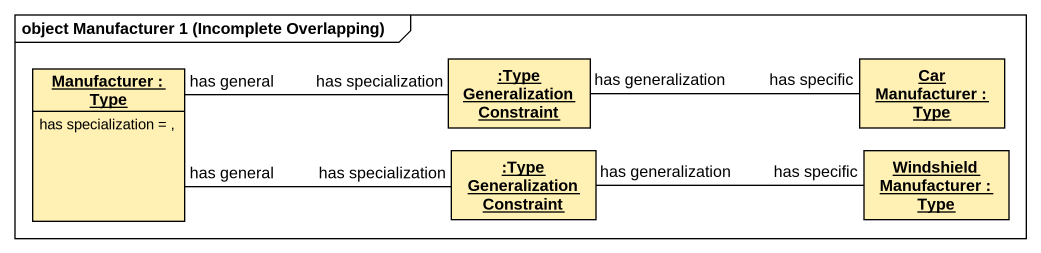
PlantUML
@startuml
mainframe object Manufacturer 1 (Incomplete Overlapping)
hide circle
hide empty members
object "Manufacturer : Type" as Manufacturer #FFF0B4 {
  has specialization = ,
}
object ":Type Generalization Constraint" as Type_Generalization #FFF0B4
object "Car Manufacturer : Type" as Car_Manufacturer #FFF0B4
object ":Type Generalization Constraint" as Type_Generalization_2 #FFF0B4
object "Windshield Manufacturer : Type" as Windshield_Manufacturer #FFF0B4
Type_Generalization -left- Manufacturer : has specialization\nhas general
Type_Generalization -right- Car_Manufacturer : has generalization\nhas specific
Type_Generalization_2 -left- Manufacturer : has specialization\nhas general
Type_Generalization_2 -right- Windshield_Manufacturer : has generalization\nhas specific
@enduml
